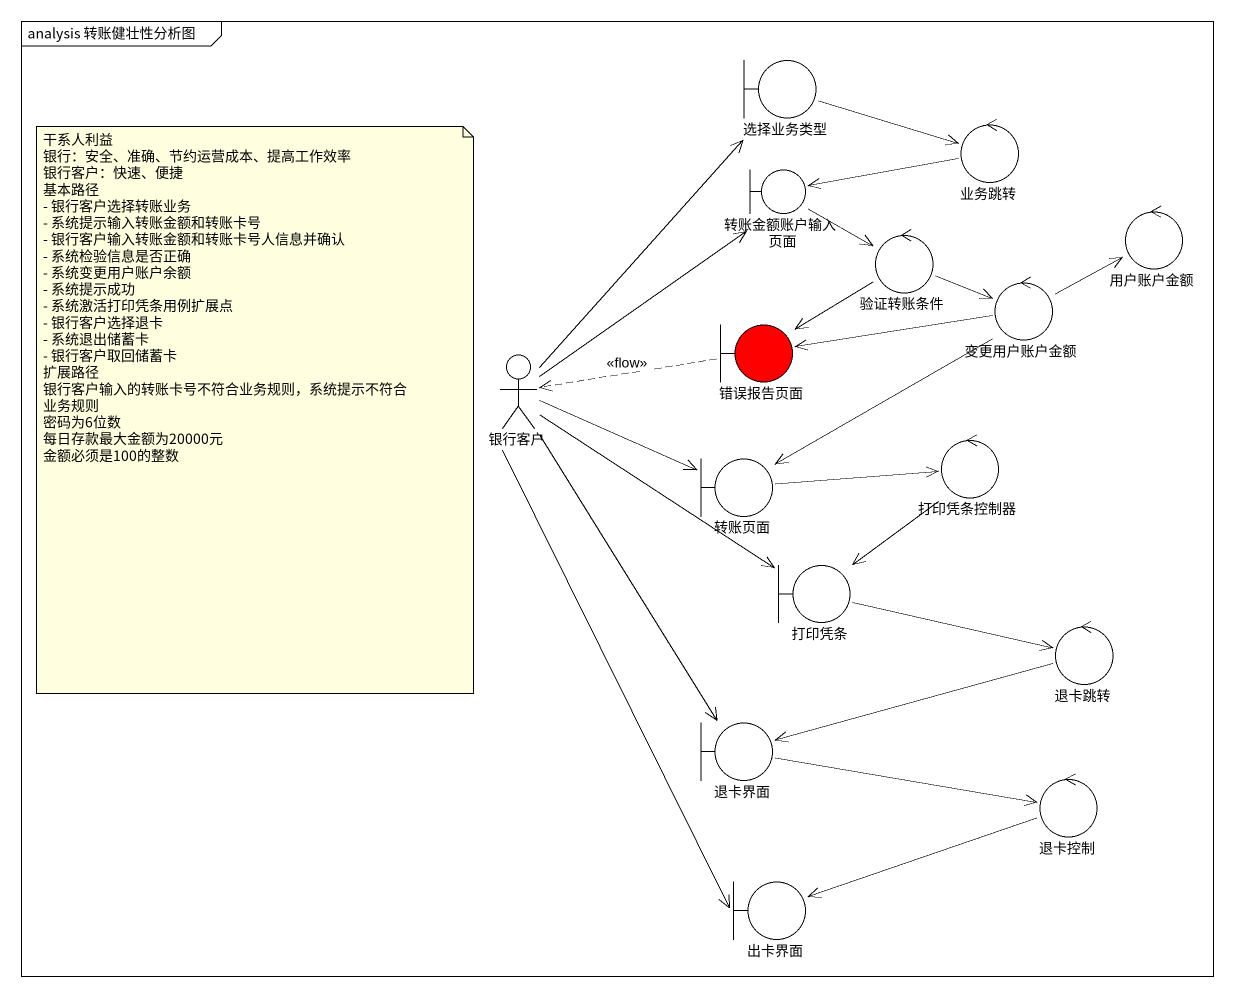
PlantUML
@startuml
mainframe analysis 转账健壮性分析图
boundary 选择业务类型
control 业务跳转
boundary 转账金额账户输入页面
control 验证转账条件
control 用户账户金额
control 变更用户账户金额
actor 银行客户
boundary 错误报告页面 #FF0000
boundary 转账页面
control 打印凭条控制器
boundary 打印凭条
control 退卡跳转
boundary 退卡界面
control 退卡控制
boundary 出卡界面
选择业务类型 -right-> 业务跳转
业务跳转 -left-> 转账金额账户输入页面
转账金额账户输入页面 -right-> 验证转账条件
验证转账条件 -right-> 变更用户账户金额
验证转账条件 --> 错误报告页面
变更用户账户金额 -right-> 用户账户金额
变更用户账户金额 -left-> 错误报告页面
变更用户账户金额 --> 转账页面
银行客户 -up-> 选择业务类型
银行客户 -up-> 转账金额账户输入页面
银行客户 -right-> 转账页面
银行客户 --> 打印凭条
银行客户 --> 退卡界面
银行客户 --> 出卡界面
错误报告页面 .left.> 银行客户 : <<flow>>
转账页面 -right-> 打印凭条控制器
打印凭条控制器 --> 打印凭条
打印凭条 -right-> 退卡跳转
退卡跳转 -left-> 退卡界面
退卡界面 -right-> 退卡控制
退卡控制 -left-> 出卡界面
note as N1
  干系人利益
  银行：安全、准确、节约运营成本、提高工作效率
  银行客户：快速、便捷
  基本路径
  - 银行客户选择转账业务
  - 系统提示输入转账金额和转账卡号
  - 银行客户输入转账金额和转账卡号人信息并确认
  - 系统检验信息是否正确
  - 系统变更用户账户余额
  - 系统提示成功
  - 系统激活打印凭条用例扩展点
  - 银行客户选择退卡
  - 系统退出储蓄卡
  - 银行客户取回储蓄卡
  扩展路径
  银行客户输入的转账卡号不符合业务规则，系统提示不符合
  业务规则
  密码为6位数
  每日存款最大金额为20000元
  金额必须是100的整数
end note
@enduml
